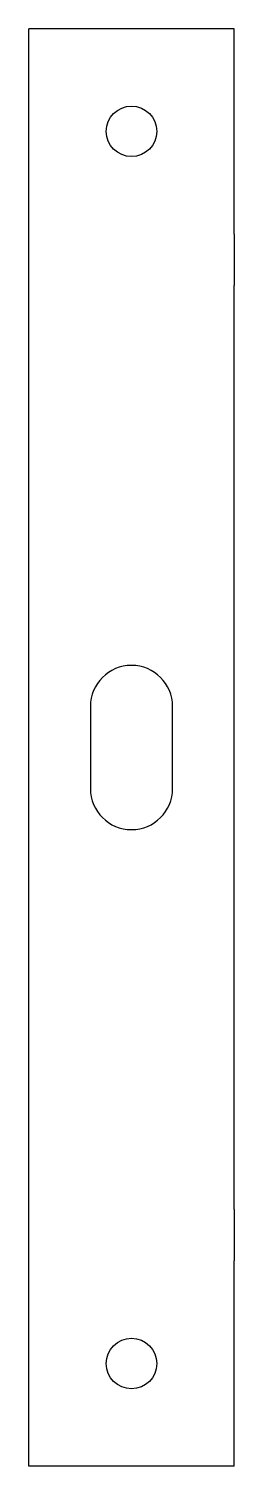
# Model space of a CAD drawing. Header units: millimetres. Extents: x 319 to 339, y 118 to 258.
import ezdxf

# ---------------------------------------------------------------- set-up
doc = ezdxf.new("R2010")
doc.units = ezdxf.units.MM
doc.layers.add('Default', color=7, linetype='Continuous')
doc.layers.add('U_100_-_L25', color=7, linetype='Continuous')

# ---------------------------------------------------------------- blocks, each defined once
blk = doc.blocks.new('SE')
at = {"layer": 'U_100_-_L25', "color": 7, "linetype": 'Continuous'}
for p, q in [((338.53, 257.96), (318.53, 257.96)), ((318.53, 237.96), (318.53, 257.96)), ((338.53, 237.96), (338.53, 257.96)), ((318.53, 232.93), (318.53, 237.96)), ((338.53, 237.96), (338.53, 232.93)), ((318.53, 142.93), (318.53, 232.93)), ((338.53, 142.93), (338.53, 232.93)), ((324.53, 191.93), (324.53, 183.93)), ((332.53, 183.93), (332.53, 191.93)), ((318.53, 137.91), (318.53, 142.93)), ((338.53, 142.93), (338.53, 137.91)), ((318.53, 117.91), (318.53, 137.91)), ((338.53, 117.91), (338.53, 137.91)), ((338.53, 117.91), (318.53, 117.91))]:
    blk.add_line(p, q, dxfattribs=at)
for centre in [(328.53, 247.96), (328.53, 127.91)]:
    blk.add_circle(centre, 2.46, dxfattribs=at)
for centre, start, end in [((328.53, 191.93), 0, 180), ((328.53, 183.93), 180, 0)]:
    blk.add_arc(centre, 4, start, end, dxfattribs=at)

msp = doc.modelspace()

# ---------------------------------------------------------------- block references
at = {"layer": 'Default'}
msp.add_blockref('SE', (0, 0), dxfattribs=at)

doc.saveas('drawing.dxf')
